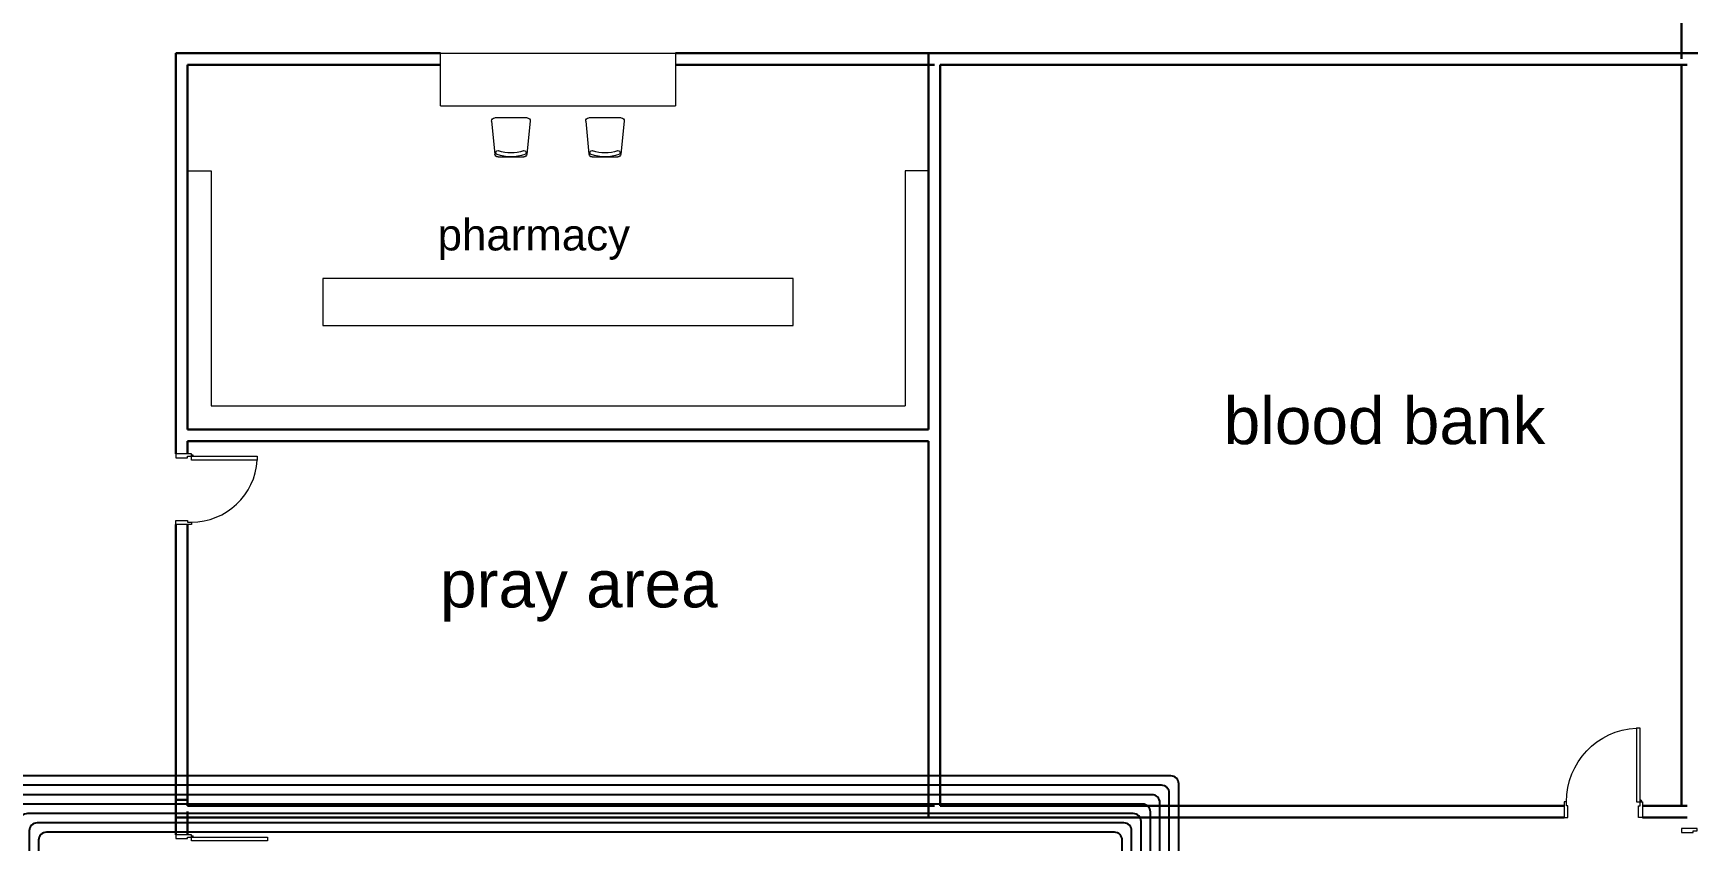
# Model space of a CAD drawing. Extents: x -59 to 582, y -1177 to 100.
# Drawn here: x 214.73 to 235.83, y -875.85 to -865.54 of the extents above; entities that cross this region are included whole.
import ezdxf

# ---------------------------------------------------------------- set-up
doc = ezdxf.new("R2010")
doc.units = 0
doc.header["$LTSCALE"] = 0.15
doc.layers.get('0').update_dxf_attribs({"color": 252})
for name, color, linetype in [('0 sockets', 252, 'Continuous'), ('00', 252, 'Continuous'), ('d1', 252, 'Continuous')]:
    doc.layers.add(name, color=color, linetype=linetype)
for name, color, linetype, lineweight in [('DOOR', 252, 'Continuous', 20), ('FUR', 252, 'Continuous', 9), ('sofa', 252, 'Continuous', 9), ('wall', 252, 'Continuous', 30)]:
    doc.layers.add(name, color=color, linetype=linetype, lineweight=lineweight)
doc.styles.add('ROMAND', font='ROMAND.SHX')

# ---------------------------------------------------------------- blocks, each defined once
blk = doc.blocks.new('WQ')
h = blk.add_hatch(color=6)
h.dxf.hatch_style = 1
h.paths.add_polyline_path([(-126.091, 5), (-126.091, -169.521), (126.091, -169.521), (126.091, 5)])
h.paths.add_polyline_path([(121.091, 0), (121.091, -164.521), (-121.091, -164.521), (-121.091, 0)], flags=16)
at = {"layer": '0 sockets', "color": 3, "style": 'ROMAND'}
blk.add_attdef('ACCESS_CONTROL', (-48.663, 7.622), '', height=7.973, dxfattribs=at)
blk = doc.blocks.new('Ch01')
at = {"layer": 'FUR'}
for p, q in [((-0.455, 0.247), (-0.035, 0.205)), ((-0.499, -0.205), (-0.499, 0.207)), ((0.001, 0.165), (0.001, -0.163)), ((-0.455, -0.244), (-0.035, -0.202))]:
    blk.add_line(p, q, dxfattribs=at)
for centre, radius, start, end in [((-0.459, 0.207), 0.04, 84.2894, 180), ((-0.055, 0.168), 0.025, 20.5276, 200.5276), ((-0.499, 0.001), 0.449, 339.1935, 20.5276), ((-0.039, 0.165), 0.04, 0, 84.2894), ((-0.499, 0.001), 0.499, 339.1935, 20.5276), ((-0.459, -0.205), 0.04, 180, 275.7106), ((-0.056, -0.167), 0.025, 159.1935, 339.1935), ((-0.039, -0.163), 0.04, 275.7106, 0)]:
    blk.add_arc(centre, radius, start, end, dxfattribs=at)
blk = doc.blocks.new('D100')
at = {"layer": 'DOOR'}
for points in [[(0.03, 0.2), (0.03, 1.14), (0.078, 1.14), (0.078, 0.2)], [(0.03, 0.2), (0, 0.2), (0, 0), (0.05, 0), (0.05, 0.15), (0.03, 0.15)], [(0.97, 0.2), (1, 0.2), (1, 0), (0.95, 0), (0.95, 0.15), (0.97, 0.15)]]:
    blk.add_lwpolyline(points, close=True, dxfattribs=at)
blk.add_circle((0.02, 0.21), 0.01, dxfattribs=at)
blk.add_arc((0.029, 0.2), 0.941, 0.0029, 86.9663, dxfattribs=at)
blk = doc.blocks.new('ARCH')
at = {"layer": 'DOOR'}
for points in [[(46.325, 362.731), (46.325, 362.761), (46.125, 362.761), (46.125, 362.711), (46.275, 362.711), (46.275, 362.731)], [(46.325, 362.731), (47.165, 362.731), (47.165, 362.683), (46.325, 362.683)], [(46.325, 361.891), (46.325, 361.861), (46.125, 361.861), (46.125, 361.911), (46.275, 361.911), (46.275, 361.891)], [(46.325, 357.875), (46.325, 357.905), (46.125, 357.905), (46.125, 357.855), (46.275, 357.855), (46.275, 357.875)], [(65.525, 357.954), (65.525, 357.984), (65.325, 357.984), (65.325, 357.934), (65.475, 357.934), (65.475, 357.954)], [(46.325, 357.875), (47.295, 357.875), (47.295, 357.825), (46.325, 357.825)]]:
    blk.add_lwpolyline(points, close=True, dxfattribs=at)
for centre in [(46.335, 362.741), (46.335, 357.885)]:
    blk.add_circle(centre, 0.01, dxfattribs=at)
blk.add_arc((46.322, 362.736), 0.845, 270.2218, 356.3889, dxfattribs=at)
at = {"layer": 'sofa'}
for p, q in [((49.5, 367.2), (49.5, 367.875)), ((49.5, 367.875), (52.5, 367.875)), ((52.5, 367.875), (52.5, 367.2)), ((49.5, 367.2), (52.5, 367.2)), ((46.275, 366.373), (46.575, 366.373)), ((46.575, 366.373), (46.575, 363.375)), ((55.425, 366.373), (55.425, 363.375)), ((55.725, 366.373), (55.425, 366.373)), ((48, 365), (48, 364.4)), ((54, 365), (48, 365)), ((54, 364.4), (54, 365)), ((48, 364.4), (54, 364.4)), ((46.575, 363.375), (55.425, 363.375))]:
    blk.add_line(p, q, dxfattribs=at)
at = {"layer": 'wall'}
for p, q in [((65.325, 367.8), (65.325, 375.075)), ((46.125, 367.875), (46.125, 362.761)), ((49.5, 367.875), (46.125, 367.875)), ((55.8, 367.875), (52.5, 367.875)), ((55.725, 367.875), (65.4, 367.875)), ((55.725, 363.075), (55.725, 367.875)), ((65.25, 367.875), (68.025, 367.875)), ((46.275, 367.725), (46.275, 363.075)), ((49.5, 367.725), (46.275, 367.725)), ((55.8, 367.725), (52.5, 367.725)), ((55.875, 358.275), (55.875, 367.725)), ((55.875, 367.725), (65.4, 367.725)), ((65.325, 367.725), (65.325, 358.275)), ((55.725, 363.075), (46.275, 363.075)), ((55.725, 362.925), (46.275, 362.925)), ((46.275, 362.925), (46.275, 362.761)), ((55.725, 358.125), (55.725, 362.925)), ((46.125, 361.861), (46.125, 358.125)), ((46.275, 361.861), (46.275, 358.275)), ((46.275, 358.35), (46.125, 358.35)), ((46.125, 358.2), (46.125, 357.905)), ((46.125, 358.125), (55.8, 358.125)), ((46.275, 358.275), (55.8, 358.275)), ((46.275, 358.2), (46.275, 357.905)), ((63.829, 358.125), (55.725, 358.125)), ((63.829, 358.275), (55.875, 358.275)), ((65.4, 358.275), (64.829, 358.275)), ((65.4, 358.125), (64.829, 358.125))]:
    blk.add_line(p, q, dxfattribs=at)
at = {"layer": 'DOOR', "xscale": -1}
blk.add_blockref('D100', (64.829, 358.125), dxfattribs=at)
at = {"layer": 'wall', "xscale": -1, "rotation": 90}
for p in [(50.4, 366.55), (51.6, 366.55)]:
    blk.add_blockref('Ch01', p, dxfattribs=at)
at = {"layer": 'd1', "attachment_point": 1}
for s, insert, char_height, width in [('{\\fArial|b0|i0|c0|p34;pharmacy}', (49.465, 365.757), 0.4, 6.0636), ('{\\fArial|b0|i0|c0|p34;blood bank}', (59.489, 363.486), 0.6, 4.4721), ('{\\fArial|b0|i0|c0|p34;pray area}', (49.496, 361.404), 0.6, 4.67505)]:
    blk.add_mtext(s, dxfattribs=dict(at, insert=insert, char_height=char_height, width=width))

msp = doc.modelspace()

# ---------------------------------------------------------------- linework, layer by layer
at = {"layer": '0 sockets', "color": 1}
for points in [[(229.097, -880.299), (229.097, -875.358, 0.414214), (228.997, -875.258), (214.419, -875.258, 0.414214), (214.319, -875.358), (214.319, -893.077, -0.414214), (214.219, -893.177), (186.977, -893.177, -0.414214), (186.877, -893.077), (186.877, -864.907, -0.414214), (186.977, -864.807), (231.825, -864.807, 0.414214), (231.925, -864.707), (231.925, -859.001, -0.414214), (232.025, -858.901), (237.357, -858.901)], [(229.217, -880.299), (229.217, -875.238, 0.414214), (229.117, -875.138), (214.299, -875.138, 0.414214), (214.199, -875.238), (214.199, -892.957, -0.414214), (214.099, -893.057), (187.097, -893.057, -0.414214), (186.997, -892.957), (186.997, -865.027, -0.414214), (187.097, -864.927), (232.91, -864.927, 0.414214), (233.01, -864.827), (233.01, -859.425, -0.414214), (233.11, -859.325), (243.788, -859.325, 0.414214), (243.888, -859.225), (243.888, -858.901)], [(228.857, -880.299), (228.857, -875.598, 0.414214), (228.757, -875.498), (214.659, -875.498, 0.414214), (214.559, -875.598), (214.559, -893.317, -0.414214), (214.459, -893.417), (186.737, -893.417, -0.414214), (186.637, -893.317), (186.637, -864.667, -0.414214), (186.737, -864.567), (192.981, -864.567, 0.414214), (193.081, -864.467), (193.081, -863.351)], [(228.977, -880.299), (228.977, -875.478, 0.414214), (228.877, -875.378), (214.539, -875.378, 0.414214), (214.439, -875.478), (214.439, -893.197, -0.414214), (214.339, -893.297), (186.857, -893.297, -0.414214), (186.757, -893.197), (186.757, -864.787, -0.414214), (186.857, -864.687), (201.526, -864.687, 0.414214), (201.626, -864.587), (201.626, -863.351)], [(228.737, -880.299), (228.737, -875.718, 0.414214), (228.637, -875.618), (214.779, -875.618, 0.414214), (214.679, -875.718), (214.679, -893.437, -0.414214), (214.579, -893.537), (186.617, -893.537, -0.414214), (186.517, -893.437), (186.517, -868.668, 0.414214), (186.417, -868.568), (183.594, -868.568)], [(228.617, -880.299), (228.617, -875.838, 0.414214), (228.517, -875.738), (214.899, -875.738, 0.414214), (214.799, -875.838), (214.799, -893.557, -0.414214), (214.699, -893.657), (186.497, -893.657, -0.414214), (186.397, -893.557), (186.397, -872.882, 0.414214), (186.297, -872.782), (183.594, -872.782)], [(229.337, -880.299), (229.337, -875.118, 0.414214), (229.237, -875.018), (214.179, -875.018, 0.414214), (214.079, -875.118), (214.079, -892.837, -0.414214), (213.979, -892.937), (187.217, -892.937, -0.414214), (187.117, -892.837), (187.117, -879.576, -0.414214), (187.217, -879.476), (197.279, -879.476)]]:
    msp.add_lwpolyline(points, format="xyb", dxfattribs=at)

# ---------------------------------------------------------------- block references
at = {"layer": '0 sockets', "color": 3}
msp.add_blockref('WQ', (244.611, -795.277), dxfattribs=at)
at = {"layer": '00', "color": 3}
msp.add_blockref('ARCH', (170.422, -1233.673), dxfattribs=at)

doc.saveas('drawing.dxf')
